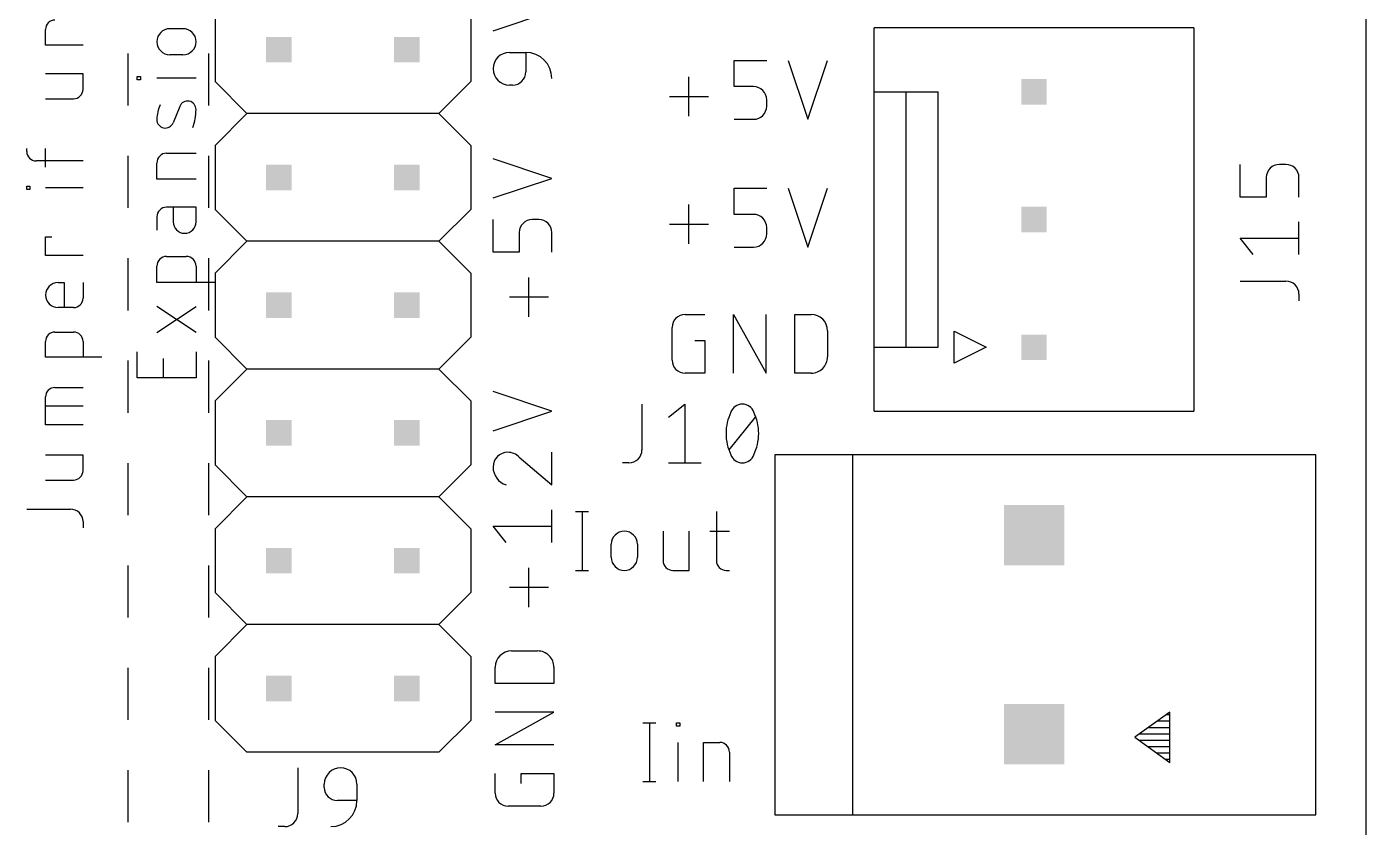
# Model space of a CAD drawing. Extents: x 0 to 94, y 0 to 124.
# Drawn here: x 67.39 to 94, y 18.08 to 34 of the extents above; entities that cross this region are included whole.
import ezdxf

# ---------------------------------------------------------------- set-up
doc = ezdxf.new("R2010")
doc.units = 0
for name, color, linetype in [('20', 30, 'CONTINUOUS'), ('21', 253, 'CONTINUOUS'), ('25', 253, 'CONTINUOUS'), ('51', 253, 'CONTINUOUS')]:
    doc.layers.add(name, color=color, linetype=linetype)

# ---------------------------------------------------------------- blocks, each defined once
blk = doc.blocks.new('RECT')
blk.add_solid([(-0.5, -0.5), (0.5, -0.5), (-0.5, 0.5), (0.5, 0.5)])

msp = doc.modelspace()

# ---------------------------------------------------------------- linework, layer by layer
at = {"layer": '20'}
msp.add_line((94, 0), (94, 98), dxfattribs=at)
at = {"layer": '21'}
for p, q in [((71.1262, 34.175), (71.1262, 32.905)), ((76.2062, 34.175), (76.2062, 32.905)), ((76.6508, 33.9152), (77.8192, 34.3047)), ((67.7587, 33.6318), (67.7587, 33.9422)), ((70.2299, 33.958), (70.4896, 33.958)), ((90.575, 33.9725), (84.225, 33.9725)), ((84.225, 32.7025), (84.225, 33.9725)), ((90.575, 33.9725), (90.575, 26.3525)), ((68.5038, 33.6318), (67.7587, 33.6318)), ((69.4, 32.4286), (69.4, 33.4643)), ((70.4896, 33.4387), (70.2299, 33.4387)), ((71, 33.4643), (71, 32.4286)), ((76.9754, 33.4863), (77.2999, 33.4863)), ((77.2999, 33.4863), (77.2999, 33.0968)), ((81.4384, 32.8049), (81.4384, 33.3242)), ((81.4384, 33.3242), (82.0875, 33.3242)), ((82.5165, 33.3242), (82.906, 32.1558)), ((82.906, 32.1558), (83.2955, 33.3242)), ((68.5038, 33.0617), (67.7587, 33.0617)), ((68.5038, 32.7512), (68.5038, 33.0617)), ((69.5808, 32.942), (69.5808, 33.0069)), ((69.5808, 33.0069), (69.6457, 33.0069)), ((69.6457, 33.0069), (69.6457, 32.942)), ((69.6457, 32.942), (69.5808, 32.942)), ((70.7492, 32.9744), (69.9703, 32.9744)), ((71.1262, 32.905), (71.7613, 32.27)), ((76.2062, 32.905), (75.5713, 32.27)), ((77.0403, 32.8371), (76.9754, 32.8371)), ((80.5438, 32.2207), (80.5438, 32.9996)), ((81.8279, 32.8049), (81.4384, 32.8049)), ((67.7587, 32.565), (68.3175, 32.565)), ((80.1543, 32.6102), (80.9333, 32.6102)), ((82.0875, 32.4154), (82.0875, 32.5453)), ((84.225, 27.6225), (84.225, 32.7025)), ((84.225, 32.7025), (84.86, 32.7025)), ((84.86, 27.6225), (84.86, 32.7025)), ((84.86, 32.7025), (85.495, 32.7025)), ((85.495, 27.6225), (85.495, 32.7025)), ((70.4246, 32.4128), (70.2948, 32.0882)), ((71.7613, 32.27), (71.1262, 31.635)), ((75.5713, 32.27), (71.7613, 32.27)), ((75.5713, 32.27), (76.2062, 31.635)), ((81.4384, 32.1558), (81.8279, 32.1558)), ((67.3862, 31.5151), (67.3862, 31.5772)), ((67.7587, 31.2047), (67.7587, 31.5772)), ((69.4, 30.3929), (69.4, 31.4286)), ((70.165, 31.4815), (70.7492, 31.4815)), ((71, 31.4286), (71, 30.3929)), ((71.1262, 31.635), (71.1262, 30.365)), ((76.2062, 31.635), (76.2062, 30.365)), ((68.5038, 31.3289), (67.5725, 31.3289)), ((69.9703, 30.9622), (69.9703, 31.2867)), ((77.8192, 30.9811), (76.6508, 31.3706)), ((70.7492, 30.9622), (69.9703, 30.9622)), ((76.6508, 30.5916), (77.8192, 30.9811)), ((67.3862, 30.763), (67.3862, 30.8251)), ((67.3862, 30.8251), (67.4483, 30.8251)), ((67.4483, 30.763), (67.3862, 30.763)), ((67.4483, 30.8251), (67.4483, 30.763)), ((68.5038, 30.794), (67.7587, 30.794)), ((81.4384, 30.2649), (81.4384, 30.7842)), ((81.4384, 30.7842), (82.0875, 30.7842)), ((82.5165, 30.7842), (82.906, 29.6158)), ((82.906, 29.6158), (83.2955, 30.7842)), ((70.7492, 30.4088), (70.165, 30.4088)), ((70.2948, 30.4088), (70.2948, 30.1167)), ((70.7492, 30.1167), (70.7492, 30.4088)), ((71.1262, 30.365), (71.7613, 29.73)), ((76.2062, 30.365), (75.5713, 29.73)), ((80.5438, 29.6807), (80.5438, 30.4596)), ((69.9703, 30.214), (69.9703, 29.9544)), ((76.6508, 29.5135), (76.6508, 30.1627)), ((77.5596, 30.1627), (77.4297, 30.1627)), ((81.8279, 30.2649), (81.4384, 30.2649)), ((67.7587, 29.4491), (67.7587, 29.8216)), ((67.7587, 29.8216), (67.8829, 29.8216)), ((77.1701, 29.903), (77.1701, 29.5135)), ((77.8192, 29.5135), (77.8192, 29.903)), ((80.1543, 30.0702), (80.9333, 30.0702)), ((82.0875, 29.8754), (82.0875, 30.0053)), ((71.7613, 29.73), (71.1262, 29.095)), ((75.5713, 29.73), (71.7613, 29.73)), ((75.5713, 29.73), (76.2062, 29.095)), ((81.4384, 29.6158), (81.8279, 29.6158)), ((68.5038, 29.4491), (67.7587, 29.4491)), ((69.4, 28.3571), (69.4, 29.3929)), ((70.165, 29.43), (70.5545, 29.43)), ((71, 29.3929), (71, 28.3571)), ((77.1701, 29.5135), (76.6508, 29.5135)), ((69.9703, 28.9107), (69.9703, 29.2352)), ((70.7492, 29.2352), (70.7492, 28.9107)), ((71.1262, 29.095), (71.1262, 27.825)), ((76.2062, 29.095), (76.2062, 27.825)), ((68.0071, 28.9088), (68.1313, 28.9088)), ((68.1313, 28.9088), (68.1313, 28.4121)), ((68.5038, 28.9088), (68.5038, 28.5984)), ((71.1387, 28.9107), (69.9703, 28.9107)), ((77.3648, 28.2294), (77.3648, 29.0084)), ((77.7543, 28.6189), (76.9754, 28.6189)), ((68.3175, 28.4121), (68.0071, 28.4121)), ((70.7492, 27.9142), (69.9703, 28.4335)), ((69.9703, 27.9142), (70.7492, 28.4335)), ((80.4676, 28.2755), (80.8571, 28.2755)), ((81.4271, 27.1071), (81.4271, 28.2755)), ((81.4271, 28.2755), (82.0763, 27.1071)), ((82.0763, 27.1071), (82.0763, 28.2755)), ((82.6463, 27.1071), (82.6463, 28.2755)), ((82.6463, 28.2755), (82.9709, 28.2755)), ((80.2079, 27.3667), (80.2079, 28.0158)), ((83.2955, 27.9509), (83.2955, 27.4316)), ((67.7587, 27.4289), (67.7587, 27.7393)), ((67.945, 27.9256), (68.3175, 27.9256)), ((68.5038, 27.7393), (68.5038, 27.4289)), ((71.1262, 27.825), (71.7613, 27.19)), ((76.2062, 27.825), (75.5713, 27.19)), ((80.6623, 27.7562), (80.8571, 27.7562)), ((80.8571, 27.7562), (80.8571, 27.1071)), ((85.8125, 27.305), (85.8125, 27.94)), ((85.8125, 27.94), (86.4475, 27.6225)), ((68.8763, 27.4289), (67.7587, 27.4289)), ((69.5808, 27.0133), (69.5808, 27.5326)), ((70.7492, 27.5326), (70.7492, 27.0133)), ((84.225, 26.3525), (84.225, 27.6225)), ((84.225, 27.6225), (84.86, 27.6225)), ((84.86, 27.6225), (85.495, 27.6225)), ((86.4475, 27.6225), (85.8125, 27.305)), ((69.4, 26.3214), (69.4, 27.3571)), ((70.1001, 27.0133), (70.1001, 27.4028)), ((71, 27.3571), (71, 26.3214)), ((71.7613, 27.19), (71.1262, 26.555)), ((75.5713, 27.19), (71.7613, 27.19)), ((75.5713, 27.19), (76.2062, 26.555)), ((70.7492, 27.0133), (69.5808, 27.0133)), ((80.8571, 27.1071), (80.4676, 27.1071)), ((82.9709, 27.1071), (82.6463, 27.1071)), ((67.7587, 26.0781), (67.7587, 26.6369)), ((67.945, 26.8232), (68.5038, 26.8232)), ((77.8192, 26.3526), (76.6508, 26.7421)), ((68.5038, 26.4507), (67.7587, 26.4507)), ((71.1262, 26.555), (71.1262, 25.285)), ((76.2062, 26.555), (76.2062, 25.285)), ((76.6508, 25.9631), (77.8192, 26.3526)), ((84.225, 26.3525), (90.575, 26.3525)), ((68.5038, 26.0781), (67.7587, 26.0781)), ((68.5038, 25.4798), (67.7587, 25.4798)), ((68.5038, 25.1694), (68.5038, 25.4798)), ((69.4, 24.2857), (69.4, 25.3214)), ((71, 25.3214), (71, 24.2857)), ((71.7613, 24.65), (71.1262, 25.285)), ((76.2062, 25.285), (75.5713, 24.65)), ((77.1701, 25.4368), (77.8192, 24.885)), ((77.8192, 24.885), (77.8192, 25.5342)), ((83.8, 25.4875), (82.25, 25.4875)), ((82.25, 25.4875), (82.25, 18.3275)), ((93, 25.4875), (83.8, 25.4875)), ((83.8, 18.3275), (83.8, 25.4875)), ((93, 18.3275), (93, 25.4875)), ((67.7587, 24.9831), (68.3175, 24.9831)), ((71.7613, 24.65), (71.1262, 24.015)), ((75.5713, 24.65), (71.7613, 24.65)), ((75.5713, 24.65), (76.2062, 24.015)), ((67.3862, 24.4047), (68.2554, 24.4047)), ((77.8192, 23.742), (77.8192, 24.3912)), ((78.2907, 24.3555), (78.5503, 24.3555)), ((78.4205, 24.3555), (78.4205, 23.1871)), ((81.0896, 24.3555), (81.0896, 23.3818)), ((68.5038, 24.1564), (68.5038, 24.0322)), ((71.1262, 24.015), (71.1262, 22.745)), ((76.2062, 24.015), (76.2062, 22.745)), ((76.9104, 23.742), (76.6508, 24.0666)), ((76.6508, 24.0666), (77.8192, 24.0666)), ((80.0278, 23.966), (80.0278, 23.3818)), ((80.547, 23.1871), (80.547, 23.966)), ((80.9597, 23.966), (81.3492, 23.966)), ((78.9991, 23.4467), (78.9991, 23.7063)), ((79.5183, 23.7063), (79.5183, 23.4467)), ((69.4, 22.25), (69.4, 23.2857)), ((71, 23.2857), (71, 22.25)), ((77.3648, 22.4579), (77.3648, 23.2369)), ((78.2907, 23.1871), (78.5503, 23.1871)), ((80.2225, 23.1871), (80.547, 23.1871)), ((81.2843, 23.1871), (81.3492, 23.1871)), ((71.7613, 22.11), (71.1262, 22.745)), ((76.2062, 22.745), (75.5713, 22.11)), ((77.7543, 22.8474), (76.9754, 22.8474)), ((71.7613, 22.11), (71.1262, 21.475)), ((75.5713, 22.11), (71.7613, 22.11)), ((75.5713, 22.11), (76.2062, 21.475)), ((77.0166, 21.585), (77.5359, 21.585)), ((71.1262, 21.475), (71.1262, 20.205)), ((76.2062, 21.475), (76.2062, 20.205)), ((69.4, 20.2143), (69.4, 21.25)), ((71, 21.25), (71, 20.2143)), ((76.6921, 20.9359), (76.6921, 21.2604)), ((77.8605, 21.2604), (77.8605, 20.9359)), ((77.8605, 20.9359), (76.6921, 20.9359)), ((76.6921, 19.7167), (77.8605, 20.3658)), ((77.8605, 20.3658), (76.6921, 20.3658)), ((90.1, 20.3675), (89.4, 19.8675)), ((90.0335, 20.32), (90.1, 20.32)), ((90.1, 19.3675), (90.1, 20.3675)), ((71.7613, 19.57), (71.1262, 20.205)), ((76.2062, 20.205), (75.5713, 19.57)), ((79.6262, 20.1555), (79.8859, 20.1555)), ((79.7561, 20.1555), (79.7561, 18.987)), ((80.2951, 20.0905), (80.2951, 20.1555)), ((80.2951, 20.1555), (80.36, 20.1555)), ((80.36, 20.0905), (80.2951, 20.0905)), ((80.36, 20.1555), (80.36, 20.0905)), ((89.6779, 20.066), (90.1, 20.066)), ((89.8557, 20.193), (90.1, 20.193)), ((77.8605, 19.7167), (76.6921, 19.7167)), ((80.3276, 18.987), (80.3276, 19.766)), ((80.8299, 18.987), (80.8299, 19.766)), ((80.8299, 19.766), (81.1545, 19.766)), ((89.4, 19.8675), (90.1, 19.3675)), ((89.4777, 19.812), (90.1, 19.812)), ((89.5001, 19.939), (90.1, 19.939)), ((75.5713, 19.57), (71.7613, 19.57)), ((81.3492, 19.5713), (81.3492, 18.987)), ((89.6555, 19.685), (90.1, 19.685)), ((89.8333, 19.558), (90.1, 19.558)), ((90.0111, 19.431), (90.1, 19.431)), ((69.4, 18.1786), (69.4, 19.2143)), ((71, 19.2143), (71, 18.1786)), ((76.6921, 18.7571), (76.6921, 19.1466)), ((77.2113, 18.9519), (77.2113, 19.1466)), ((77.2113, 19.1466), (77.8605, 19.1466)), ((77.8605, 19.1466), (77.8605, 18.7571)), ((79.6262, 18.987), (79.8859, 18.987)), ((77.6008, 18.4975), (76.9517, 18.4975)), ((82.25, 18.3275), (83.8, 18.3275)), ((83.8, 18.3275), (93, 18.3275))]:
    msp.add_line(p, q, dxfattribs=at)
for centre, radius, start, end in [((67.945, 33.9422), 0.1863, 89.999, 180), ((70.2299, 33.6983), 0.2596, 90, 270), ((70.4896, 33.6983), 0.2596, 270, 90), ((76.9754, 33.1617), 0.3246, 90, 270), ((77.2999, 32.967), 0.5193, 0, 90), ((77.0403, 33.0968), 0.2596, 270, 0), ((68.3175, 32.7512), 0.1863, 270, 0.001), ((81.8279, 32.5453), 0.2596, 0, 90), ((70.5809, 32.3503), 0.1683, 359.1819, 158.1986), ((70.7073, 32.1426), 0.7371, 155.7611, 179.1819), ((69.6485, 32.3636), 1.1008, 340.209, 359.1819), ((81.8279, 32.4154), 0.2596, 270, 0), ((70.1386, 32.1508), 0.1683, 179.1818, 338.1989), ((67.5725, 31.5151), 0.1863, 180, 270), ((70.165, 31.2867), 0.1947, 90.0009, 180), ((70.165, 30.214), 0.1947, 90, 180), ((70.522, 30.1167), 0.2272, 180, 0), ((77.4297, 29.903), 0.2596, 90, 180), ((77.5596, 29.903), 0.2596, 0, 90), ((81.8279, 30.0053), 0.2596, 0, 90), ((81.8279, 29.8754), 0.2596, 270, 0), ((70.165, 29.2352), 0.1947, 90.0009, 180), ((70.5545, 29.2352), 0.1947, 0, 90), ((68.0071, 28.6605), 0.2484, 90, 270), ((68.3175, 28.5984), 0.1863, 270.001, 0), ((80.4676, 28.0158), 0.2596, 90.0007, 180), ((82.9709, 27.9509), 0.3246, 0, 90), ((67.945, 27.7393), 0.1863, 89.999, 180), ((68.3175, 27.7393), 0.1863, 0, 90), ((82.9709, 27.4316), 0.3246, 269.9994, 0), ((80.4676, 27.3667), 0.2596, 180, 270), ((67.945, 26.6369), 0.1863, 89.999, 180), ((76.9429, 25.2421), 0.2921, 90, 180), ((76.9429, 25.2204), 0.3137, 43.6034, 90.0002), ((68.3175, 25.1694), 0.1863, 270, 0.001), ((77.0261, 25.2421), 0.3753, 180.0001, 252.0554), ((68.2554, 24.1564), 0.2484, 359.9993, 90), ((79.2587, 23.7063), 0.2596, 0, 180), ((79.2587, 23.4467), 0.2596, 180, 0), ((80.2225, 23.3818), 0.1947, 180, 270), ((81.2843, 23.3818), 0.1947, 180, 270), ((77.0166, 21.2604), 0.3246, 90, 180), ((77.5359, 21.2605), 0.3246, 359.9994, 90), ((81.1545, 19.5712), 0.1947, 0.0009, 90), ((76.9517, 18.7571), 0.2596, 180.0014, 270), ((77.6008, 18.7571), 0.2596, 270, 0)]:
    msp.add_arc(centre, radius, start, end, dxfattribs=at)
at = {"layer": '25'}
for p, q in [((91.4958, 30.6094), (91.4958, 31.2585)), ((92.4045, 31.2585), (92.2747, 31.2585)), ((92.015, 30.9989), (92.015, 30.6094)), ((92.6642, 30.6094), (92.6642, 30.9989)), ((92.015, 30.6094), (91.4958, 30.6094)), ((92.6642, 29.4664), (92.6642, 30.1155)), ((91.7554, 29.4664), (91.4958, 29.791)), ((91.4958, 29.791), (92.6642, 29.791)), ((91.4958, 28.9391), (92.4045, 28.9391)), ((92.6642, 28.6794), (92.6642, 28.5496)), ((79.609, 26.493), (79.609, 25.5842)), ((80.1364, 26.2333), (80.4609, 26.493)), ((80.4609, 26.493), (80.4609, 25.3246)), ((81.3443, 25.5842), (81.8636, 26.2333)), ((79.3494, 25.3246), (79.2195, 25.3246)), ((80.1364, 25.3246), (80.7855, 25.3246)), ((72.7703, 19.2605), (72.7703, 18.3517)), ((73.2976, 18.871), (73.2976, 18.9359)), ((73.9467, 18.9359), (73.9467, 18.6113)), ((73.9467, 18.6113), (73.5573, 18.6113)), ((72.5106, 18.0921), (72.3808, 18.0921))]:
    msp.add_line(p, q, dxfattribs=at)
for centre, radius, start, end in [((92.2747, 30.9989), 0.2596, 90, 180), ((92.4045, 30.9989), 0.2596, 0, 90), ((92.4045, 28.6794), 0.2596, 0, 90), ((81.6039, 26.2528), 0.2402, 90, 161.0751), ((81.6039, 26.2528), 0.2402, 18.9248, 90.0002), ((82.2422, 25.9088), 0.9628, 154.0109, 180.0001), ((80.9656, 25.9088), 0.9629, 359.9999, 25.9891), ((82.2422, 25.9088), 0.9629, 180, 205.9888), ((80.9656, 25.9088), 0.9629, 334.0112, 360), ((79.3494, 25.5842), 0.2596, 270, 0), ((81.6039, 25.5647), 0.2402, 198.9254, 269.9998), ((81.6039, 25.5647), 0.2402, 270, 341.0747), ((73.6222, 18.9359), 0.3246, 0, 180), ((73.5573, 18.871), 0.2596, 180, 270), ((73.4274, 18.6113), 0.5193, 270, 0), ((72.5106, 18.3517), 0.2596, 270, 0)]:
    msp.add_arc(centre, radius, start, end, dxfattribs=at)

# ---------------------------------------------------------------- block references
at = {"layer": '51'}
for p, xscale, yscale, rotation in [((72.3963, 33.54), 0.508, 0.508, 270), ((74.9363, 33.54), 0.508, 0.508, 270), ((87.4, 32.7025), 0.508, 0.508, 90), ((72.3963, 31), 0.508, 0.508, 270), ((74.9363, 31), 0.508, 0.508, 270), ((87.4, 30.1625), 0.508, 0.508, 90), ((72.3963, 28.46), 0.508, 0.508, 270), ((74.9363, 28.46), 0.508, 0.508, 270), ((87.4, 27.6225), 0.508, 0.508, 90), ((72.3963, 25.92), 0.508, 0.508, 270), ((74.9363, 25.92), 0.508, 0.508, 270), ((87.4, 23.8875), 1.2, 1.2, 90), ((72.3963, 23.38), 0.508, 0.508, 270), ((74.9363, 23.38), 0.508, 0.508, 270), ((72.3963, 20.84), 0.508, 0.508, 270), ((74.9363, 20.84), 0.508, 0.508, 270), ((87.4, 19.9275), 1.2, 1.2, 90)]:
    msp.add_blockref('RECT', p, dxfattribs=dict(at, xscale=xscale, yscale=yscale, rotation=rotation))

doc.saveas('drawing.dxf')
